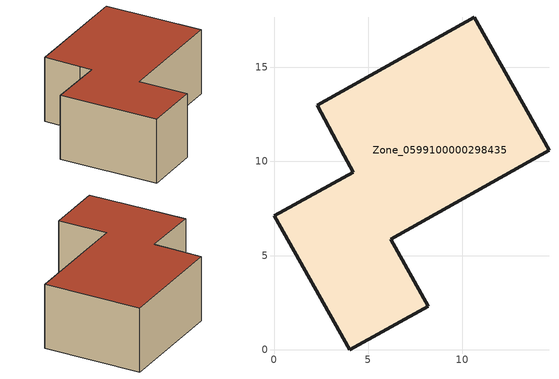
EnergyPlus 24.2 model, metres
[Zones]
Zone_0599100000298435
 floor ground (C_G): 4.03,0 0,7.11 4.21,9.41 3.72,10.29 2.28,12.97 10.63,17.65 14.59,10.59 6.19,5.88 8.18,2.32 z0
 wall outside (C_F): 0,7.11 4.03,0 8.18,2.32 6.19,5.88 14.59,10.59 10.63,17.65 2.28,12.97 3.72,10.29 4.21,9.41 0,7.11 z0:5.37
 roof outside (C_R): 3.72,10.29 4.21,9.41 0,7.11 4.03,0 8.18,2.32 6.19,5.88 14.59,10.59 10.63,17.65 2.28,12.97 z5.37
[BUILDING]
Pand.0599100000298435: North Axis=0; Terrain=City; Loads Convergence Tolerance Value=0.04; Temperature Convergence Tolerance Value=0.4; Solar Distribution=FullExterior; Maximum Number of Warmup Days=25; Minimum Number of Warmup Days=1
[Site:Location]
Rotterdam.The.Hague.AP_ZH_NLD Design_Conditions: Latitude=51.96; Longitude=4.45; Time Zone=1; Elevation=-4.5
[SITE:GROUNDTEMPERATURE:BUILDINGSURFACE]
18, 18, 18, 18, 18, 18, 18, 18, 18, 18, 18, 18
[MATERIAL] Thermal Absorptance=0.9; Solar Absorptance=0.7; Visible Absorptance=0.7
Name | Roughness | Thickness | Conductivity | Density | Specific Heat
G.D.1975-1991 | MediumSmooth | 0.15 | 0.288461 | 540 | 1210
F.D.1975-1991 | Rough | 0.3 | 0.230769 | 1920 | 840
R.D.1975-1991 | MediumRough | 0.2 | 0.153846 | 1500 | 1000
[CONSTRUCTION]
C_G: G.D.1975-1991
C_F: F.D.1975-1991
C_R: R.D.1975-1991
[ZONE]
Zone_0599100000298435: Type=1; Multiplier=1; Ceiling Height=Autocalculate; Volume=Autocalculate; Floor Area=autocalculate; Part of Total Floor Area=Yes
[ZONEINFILTRATION:DESIGNFLOWRATE]
Infil_Zone_0599100000298435: Zone or ZoneList or Space or SpaceList=Zone_0599100000298435; Schedule=AlwaysOn; Design Flow Rate Calculation Method=Flow/Area; Flow Rate per Floor Area=0.0042; Constant Term Coefficient=1; Temperature Term Coefficient=0; Velocity Term Coefficient=0; Velocity Squared Term Coefficient=0
[HVACTEMPLATE:ZONE:IDEALLOADSAIRSYSTEM]
Zone_0599100000298435: Maximum Heating Supply Air Temperature=50; Minimum Cooling Supply Air Temperature=13; Maximum Heating Supply Air Humidity Ratio=0.0156; Minimum Cooling Supply Air Humidity Ratio=0.0077; Heating Limit=NoLimit; Cooling Limit=NoLimit; Dehumidification Control Type=ConstantSensibleHeatRatio; Cooling Sensible Heat Ratio=0.7; Dehumidification Setpoint=60; Humidification Control Type=None; Humidification Setpoint=30; Outdoor Air Method=None; Outdoor Air Flow Rate per Person=0.00944; Outdoor Air Flow Rate per Zone Floor Area=0; Outdoor Air Flow Rate per Zone=0; Demand Controlled Ventilation Type=None; Outdoor Air Economizer Type=NoEconomizer; Heat Recovery Type=None; Sensible Heat Recovery Effectiveness=0.7; Latent Heat Recovery Effectiveness=0.65
[ZONECONTROL:THERMOSTAT]
ThermostatControl_Zone_0599100000298435: Zone or ZoneList=Zone_0599100000298435; Control Type Schedule=DualSetpointControlType; Control 1=Thermostat_Zone_0599100000298435; Temperature Difference Between Cutout And Setpoint=0
[THERMOSTATSETPOINT:DUALSETPOINT]
Thermostat_Zone_0599100000298435: Heating Setpoint Temperature Schedule=HeatingSetpoint_Zone_0599100000298435; Cooling Setpoint Temperature Schedule=CoolingSetpoint_Zone_0599100000298435
[SCHEDULE:COMPACT]
HeatingSetpoint_Zone_0599100000298435: Through: 12/31, For: AllDays, Until: 24:00, 21
CoolingSetpoint_Zone_0599100000298435: Through: 12/31, For: AllDays, Until: 24:00, 24
DualSetpointControlType: Through: 12/31, For: AllDays, Until: 24:00, 4
AlwaysOn: Through: 12/31, For: AllDays, Until: 24:00, 1
